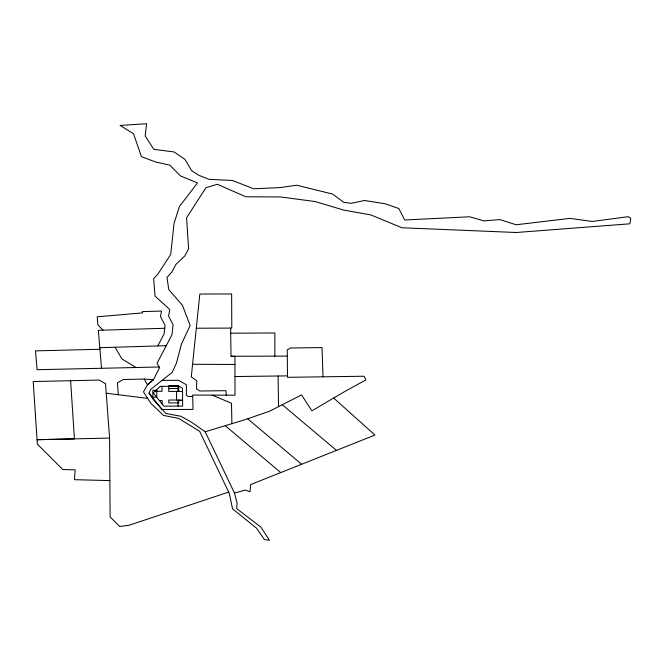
<?xml version="1.0" encoding="UTF-8"?>
<svg xmlns="http://www.w3.org/2000/svg" width="664" height="664" viewBox="0 0 664 664"><rect width="100%" height="100%" fill="white"/><g stroke="black" fill="none" stroke-linecap="round" stroke-linejoin="round"><path stroke-width="1" d="M274.854 356.145L274.854 332.979L230.698 333.203L230.64 328.074M102.995 330.157L97.874 324.812L97.201 316.786L142.577 312.893L142.229 311.64L161.477 311.042L160.464 316.562L165.087 325.285L164.074 333.926L157.791 345.936M149.043 393.138L150.803 389.278L171.993 372.554L176.417 363.233L181.347 344.325L190.112 325.476L182.467 305.332L168.747 289.57L166.996 277.411L171.727 272.207L176.001 264.347L184.775 255.947L188.601 248.792L186.567 217.8L205.931 187.721L217.335 184.277L245.879 196.801L280.399 196.926L315.217 201.557L343.545 210.04L370.877 214.928L401.919 227.76L516.293 232.5L629.821 223.818L630.8 218.406L628.102 216.688L592.371 221.469L569.853 218.381L516.185 224.772L499.768 219.593L484.006 220.896L469.639 216.779L404.749 219.983L398.798 208.546L385.361 203.79L364.577 200.495L351.181 203.333L343.653 202.296L332.681 194.071L296.642 185.223L279.951 187.621L253.698 188.783L232.367 180.459L209.069 179.33L198.868 175.313L191.664 170.698L184.932 159.385L174.151 151.956L153.874 149.358L145.184 135.871L146.611 123.745L120.093 125.421L133.481 133.696L141.449 156.671L155.559 161.958L169.884 165.178L180.483 175.918L197.507 182.973L179.429 206.487L174.076 223.245L170.723 254.37L158.09 273.834L153.658 278.755L155.027 296.111L169.776 309.515L168.556 316.114L173.138 324.754L171.968 334.756L157.011 363.324L159.567 367.657L153.45 379.642L147.483 384.78L143.465 391.868L150.919 403.421L163.552 415.432L178.682 418.403L199.665 431.309L229.304 493.418L232.541 508.831L256.512 528.17L264.455 539.575L269.418 540.255L260.886 527.116L236.716 508.641L237.089 502.922L234.483 493.061L205.209 431.774L191.514 422.204L180.948 416.278L165.834 413.448L153.965 400.4L149.043 393.138L162.066 409.481L193.033 409.422L192.676 395.063L235.014 395.188L234.94 356.253L231.039 356.269L230.698 333.203M228.665 492.074L129.214 525.216L119.727 526.519L110.108 516.899L109.593 438.074L105.51 383.684L99.21 380.065L33.2 381.551L37.35 444.1L62.765 469.531L75.181 469.846L74.426 479.682L109.875 480.595M205.209 431.774L244.435 419.872L269.451 411.265L301.547 394.906L311.906 410.808L345.039 391.353L365.897 379.908L364.071 376.239L287.512 377.31L287.238 349.903L290.525 347.986L322.007 347.571L323.036 376.812M234.483 493.061L245.215 490.082L250.021 491.709L250.61 484.596L374.928 435.061L333.685 398.06M164.738 328.265L98.338 330.307L101.501 368.097M99.791 347.712L166.257 345.67M99.924 349.256L35.516 350.874L37.093 369.715L159.177 366.993M144.254 379.044L147.483 384.78L153.318 379.758L144.254 379.044L123.197 379.526L117.412 382.879L118.3 394.731M109.593 438.074L37.043 439.709L74.409 438.871L70.625 380.713M234.981 376.546L287.437 375.874M162.008 380.43L178.516 380.264L186.443 384.788L186.352 395.038L188.227 396.483L192.709 396.499M196.303 328.24L231.802 328.074L231.628 293.961L199.831 294.044L191.273 376.928L196.785 380.713L196.519 388.855L199.822 390.996L226.017 390.681L226.2 395.163M231.039 356.269L287.28 356.111M168.722 388.531L178.682 388.515M154.994 391.32L162.024 391.303L161.991 386.365M182.542 391.387L168.739 391.411L168.706 385.659L178.666 385.643L178.699 391.395M182.583 400.01L168.789 400.035L168.805 402.915L178.765 402.899L178.749 400.018M159.302 400.508L162.074 400.508L162.091 404.011M182.592 400.467L178.01 400.475L178.043 406.119M192.577 364.295L234.956 364.453M106.223 393.246L147.649 398.35M212.107 395.121L231.487 403.239L231.885 423.682M135.589 367.233L121.952 358.958L115.063 347.247M282.275 404.733L336.474 450.383M247.672 418.76L301.614 464.269M225.237 425.699L280.756 472.585M278.108 375.998L278.573 406.617M177.935 386.332L177.96 391.27M176.566 391.395L176.607 400.027M160.331 386.365L153.26 392.93L163.792 406.144L182.617 406.111L182.525 388.257L179.147 386.332L160.331 386.365M156.779 390.283L152.795 390.291L152.836 397.188L156.82 397.18L156.779 390.283"/></g></svg>
